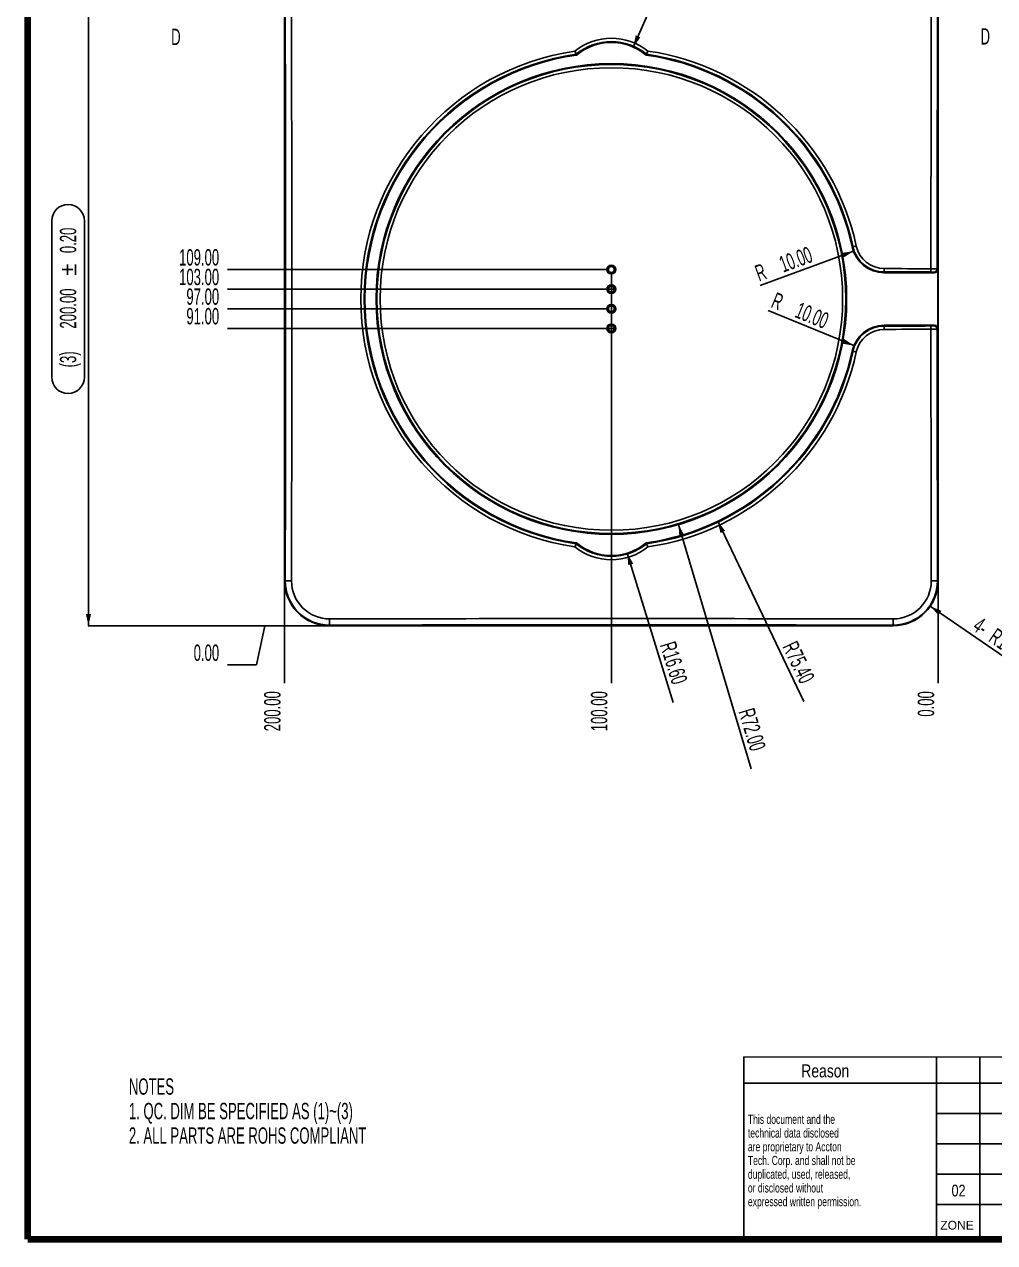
# Model space of a CAD drawing. Header units: millimetres. Extents: x -1 to 407, y -1 to 283.
# Drawn here: x -0.5 to 147.9, y -0.5 to 185.9 of the extents above; entities that cross this region are included whole.
import ezdxf
from ezdxf.enums import TextEntityAlignment as Align

# ---------------------------------------------------------------- set-up
doc = ezdxf.new("R2010")
doc.units = ezdxf.units.MM
doc.header["$LTSCALE"] = 23.1
doc.layers.get('0').update_dxf_attribs({"linetype": 'CONTINUOUS'})
doc.layers.add('_754668', color=7, linetype='CONTINUOUS')
doc.styles.get("Standard").update_dxf_attribs({"font": 'txt', "width": 0.6})
doc.styles.add('TEXTSTYLE_12', font='txt', dxfattribs={"width": 0.7})
doc.styles.add('TEXTSTYLE_13', font='gdt', dxfattribs={"width": 0.6})
doc.styles.add('TEXTSTYLE_2', font='txt', dxfattribs={"width": 0.8})
doc.styles.add('TEXTSTYLE_4', font='txt', dxfattribs={"width": 1.042937})
doc.dimstyles.new('DIMSTYLE_1', dxfattribs={"dimtxt": 2.5, "dimasz": 1.8, "dimexe": 0.05, "dimexo": 0.0625, "dimtad": 1, "dimlfac": 2, "dimzin": 0, "dimdsep": 46, "dimtxsty": 'Standard', "dimblk": '_FILLED', "dimblk1": '_FILLED', "dimblk2": '_FILLED', "dimcen": 0.09, "dimadec": 0, "dimazin": 0, "dimtol": 1, "dimtp": 0.2, "dimtm": 0.2, "dimtfac": 1, "dimtofl": 0, "dimtmove": 0, "dimatfit": 3, "dimldrblk": '_FILLED', "dimfxl": 1, "dimtolj": 1, "dimtzin": 0, "dimarcsym": 0})
doc.dimstyles.new('DIMSTYLE_2', dxfattribs={"dimtxt": 2.5, "dimasz": 1.8, "dimexe": 0.05, "dimexo": 0.0625, "dimtad": 0, "dimtih": 1, "dimtoh": 1, "dimlfac": 2, "dimzin": 0, "dimdsep": 46, "dimtxsty": 'Standard', "dimblk": '_FILLED', "dimblk1": '_FILLED', "dimblk2": '_FILLED', "dimcen": 0.09, "dimadec": 0, "dimazin": 0, "dimtp": 0.01, "dimtm": 0.01, "dimtfac": 1, "dimtofl": 0, "dimtmove": 0, "dimatfit": 3, "dimldrblk": '_FILLED', "dimfxl": 1, "dimtolj": 1, "dimtzin": 0, "dimarcsym": 0})
doc.dimstyles.new('DIMSTYLE_3', dxfattribs={"dimtxt": 2.5, "dimasz": 1.8, "dimexe": 0.05, "dimexo": 0.0625, "dimtad": 1, "dimlfac": 2, "dimzin": 0, "dimdsep": 46, "dimtxsty": 'Standard', "dimblk": '_FILLED', "dimblk1": '_FILLED', "dimblk2": '_FILLED', "dimcen": 0.09, "dimadec": 0, "dimazin": 0, "dimtp": 0.01, "dimtm": 0.01, "dimtfac": 1, "dimtofl": 0, "dimtmove": 0, "dimatfit": 3, "dimldrblk": '_FILLED', "dimfxl": 1, "dimtolj": 1, "dimtzin": 0, "dimarcsym": 0})

# ---------------------------------------------------------------- blocks, each defined once
blk = doc.blocks.new('_FILLED')
at = {"color": 0, "linetype": 'ByBlock'}
blk.add_solid([(0, 0), (-1, 0.22), (-1, -0.22)], dxfattribs=at)
blk = doc.blocks.new('*D2')
at = {"color": 2, "linetype": 'Continuous'}
for p, q in [((46.13, 193.85), (9.24, 193.85)), ((9.29, 193.85), (9.29, 143.85)), ((9.29, 93.85), (9.29, 143.85)), ((46.13, 93.85), (9.24, 93.85))]:
    blk.add_line(p, q, dxfattribs=at)
at = {"color": 2, "linetype": 'Continuous', "xscale": 1.8, "yscale": 1.8, "zscale": 1.8}
for p, rotation in [((9.29, 193.85), 90), ((9.29, 93.85), 270)]:
    blk.add_blockref('_FILLED', p, dxfattribs=dict(at, rotation=rotation))
at = {"color": 2, "linetype": 'Continuous', "width": 0.6}
for s, p in [('0.20', (7.42, 152.81)), ('200.00', (7.42, 142.39)), ('(3) ', (7.42, 134.89))]:
    blk.add_text(s, height=2.5, rotation=90, dxfattribs=at).set_placement(p, align=Align.CENTER)
at = {"color": 2, "linetype": 'Continuous', "style": 'TEXTSTYLE_13'}
blk.add_text('`', height=2.5, rotation=90, dxfattribs=at).set_placement((7.42, 148.35), align=Align.CENTER)
blk = doc.blocks.new('*D4')
at = {"color": 2, "linetype": 'Continuous'}
for p, q in [((36.25, 93.85), (35, 87.86)), ((46.13, 93.85), (36.25, 93.85)), ((35, 87.86), (30.54, 87.86))]:
    blk.add_line(p, q, dxfattribs=at)
at = {"color": 2, "linetype": 'Continuous', "width": 0.6}
blk.add_text('0.00', height=2.5, dxfattribs=at).set_placement((29.29, 88.48), align=Align.RIGHT)
blk = doc.blocks.new('*D5')
at = {"color": 2, "linetype": 'Continuous'}
blk.add_line((138.08, 96.84), (153.91, 85.96), dxfattribs=at)
at = {"color": 2, "linetype": 'Continuous', "xscale": 1.8, "yscale": 1.8, "zscale": 1.8, "rotation": 145.5040011884}
blk.add_blockref('_FILLED', (138.08, 96.84), dxfattribs=at)
at = {"color": 2, "linetype": 'Continuous', "width": 0.6}
for s, p in [('4-', (144.38, 93.27)), ('R', (146.85, 91.57)), ('13.80', (148.08, 90.72))]:
    blk.add_text(s, height=2.5, rotation=-34.496, dxfattribs=at).set_placement(p)
blk = doc.blocks.new('*D6')
at = {"color": 2, "linetype": 'Continuous'}
blk.add_line((105.56, 109.84), (118.74, 82.28), dxfattribs=at)
at = {"color": 2, "linetype": 'Continuous', "xscale": 1.8, "yscale": 1.8, "zscale": 1.8, "rotation": 115.5607302066}
blk.add_blockref('_FILLED', (105.56, 109.84), dxfattribs=at)
at = {"color": 2, "linetype": 'Continuous', "width": 0.6}
for s, p in [('R', (115.42, 90.67)), ('75.40', (116.07, 89.31))]:
    blk.add_text(s, height=2.5, rotation=-64.4393, dxfattribs=at).set_placement(p)
blk = doc.blocks.new('*D7')
at = {"color": 2, "linetype": 'Continuous'}
blk.add_line((99.56, 109.34), (110.69, 71.95), dxfattribs=at)
at = {"color": 2, "linetype": 'Continuous', "xscale": 1.8, "yscale": 1.8, "zscale": 1.8, "rotation": 106.574858705}
blk.add_blockref('_FILLED', (99.56, 109.34), dxfattribs=at)
at = {"color": 2, "linetype": 'Continuous', "width": 0.6}
for s, p in [('R', (108.73, 80.75)), ('72.00', (109.15, 79.31))]:
    blk.add_text(s, height=2.5, rotation=-73.4251, dxfattribs=at).set_placement(p)
blk = doc.blocks.new('*D8')
at = {"color": 2, "linetype": 'Continuous'}
blk.add_line((126.34, 151.15), (112.05, 145.91), dxfattribs=at)
at = {"color": 2, "linetype": 'Continuous', "xscale": 1.8, "yscale": 1.8, "zscale": 1.8, "rotation": 20.1537193646}
blk.add_blockref('_FILLED', (126.34, 151.15), dxfattribs=at)
at = {"color": 2, "linetype": 'Continuous', "width": 0.6}
for s, p in [('10.00', (120.29, 149.6)), ('R', (113.25, 147.01))]:
    blk.add_text(s, height=2.5, rotation=20.1537, dxfattribs=at).set_placement(p, align=Align.RIGHT)
blk = doc.blocks.new('*D9')
at = {"color": 2, "linetype": 'Continuous'}
blk.add_line((91.73, 104.96), (98.75, 82.14), dxfattribs=at)
at = {"color": 2, "linetype": 'Continuous', "xscale": 1.8, "yscale": 1.8, "zscale": 1.8, "rotation": 107.0858244183}
blk.add_blockref('_FILLED', (91.73, 104.96), dxfattribs=at)
at = {"color": 2, "linetype": 'Continuous', "width": 0.6}
for s, p in [('R', (96.7, 90.93)), ('16.60', (97.14, 89.49))]:
    blk.add_text(s, height=2.5, rotation=-72.9142, dxfattribs=at).set_placement(p)
blk = doc.blocks.new('*D10')
at = {"color": 2, "linetype": 'Continuous'}
blk.add_line((92.65, 182.39), (102.49, 204.64), dxfattribs=at)
at = {"color": 2, "linetype": 'Continuous', "xscale": 1.8, "yscale": 1.8, "zscale": 1.8, "rotation": 246.1434182144}
blk.add_blockref('_FILLED', (92.65, 182.39), dxfattribs=at)
at = {"color": 2, "linetype": 'Continuous', "width": 0.6}
for s, p in [('16.60', (98.89, 198.04)), ('R', (98.28, 196.67))]:
    blk.add_text(s, height=2.5, rotation=66.1434, dxfattribs=at).set_placement(p)
blk = doc.blocks.new('*D11')
at = {"color": 2, "linetype": 'Continuous'}
blk.add_line((126.4, 136.71), (113.29, 142.07), dxfattribs=at)
at = {"color": 2, "linetype": 'Continuous', "xscale": 1.8, "yscale": 1.8, "zscale": 1.8, "rotation": 337.7906534531}
blk.add_blockref('_FILLED', (126.4, 136.71), dxfattribs=at)
at = {"color": 2, "linetype": 'Continuous', "width": 0.6}
for s, p in [('R', (114.91, 142.08)), ('10.00', (121.85, 139.24))]:
    blk.add_text(s, height=2.5, rotation=-22.2093, dxfattribs=at).set_placement(p, align=Align.RIGHT)
blk = doc.blocks.new('*D12')
at = {"color": 2, "linetype": 'Continuous'}
blk.add_line((39.29, 100.69), (39.29, 85.1), dxfattribs=at)
at = {"color": 2, "linetype": 'Continuous', "width": 0.6}
blk.add_text('200.00', height=2.5, rotation=90, dxfattribs=at).set_placement((38.67, 83.85), align=Align.RIGHT)
blk = doc.blocks.new('*D13')
at = {"color": 2, "linetype": 'Continuous'}
blk.add_line((139.29, 100.69), (139.29, 85.1), dxfattribs=at)
at = {"color": 2, "linetype": 'Continuous', "width": 0.6}
blk.add_text('0.00', height=2.5, rotation=90, dxfattribs=at).set_placement((138.67, 83.85), align=Align.RIGHT)
blk = doc.blocks.new('*D108')
at = {"color": 2, "linetype": 'Continuous'}
blk.add_line((89.29, 147.61), (89.29, 85.1), dxfattribs=at)
at = {"color": 2, "linetype": 'Continuous', "width": 0.6}
blk.add_text('100.00', height=2.5, rotation=90, dxfattribs=at).set_placement((88.67, 83.85), align=Align.RIGHT)
blk = doc.blocks.new('*D109')
at = {"color": 2, "linetype": 'Continuous'}
blk.add_line((89.9, 139.35), (30.54, 139.35), dxfattribs=at)
at = {"color": 2, "linetype": 'Continuous', "width": 0.6}
blk.add_text('91.00', height=2.5, dxfattribs=at).set_placement((29.29, 139.97), align=Align.RIGHT)
blk = doc.blocks.new('*D110')
at = {"color": 2, "linetype": 'Continuous'}
blk.add_line((88.56, 142.35), (30.54, 142.35), dxfattribs=at)
at = {"color": 2, "linetype": 'Continuous', "width": 0.6}
blk.add_text('97.00', height=2.5, dxfattribs=at).set_placement((29.29, 142.97), align=Align.RIGHT)
blk = doc.blocks.new('*D111')
at = {"color": 2, "linetype": 'Continuous'}
blk.add_line((89.9, 145.35), (30.54, 145.35), dxfattribs=at)
at = {"color": 2, "linetype": 'Continuous', "width": 0.6}
blk.add_text('103.00', height=2.5, dxfattribs=at).set_placement((29.29, 145.97), align=Align.RIGHT)
blk = doc.blocks.new('*D112')
at = {"color": 2, "linetype": 'Continuous'}
blk.add_line((88.56, 148.35), (30.54, 148.35), dxfattribs=at)
at = {"color": 2, "linetype": 'Continuous', "width": 0.6}
blk.add_text('109.00', height=2.5, dxfattribs=at).set_placement((29.29, 148.97), align=Align.RIGHT)

msp = doc.modelspace()

# ---------------------------------------------------------------- linework, layer by layer
at = {"color": 2, "linetype": 'Continuous'}
for p, q in [((3.6686, 155.8063), (3.6686, 131.8896)), ((8.6686, 131.8896), (8.6686, 155.8063))]:
    msp.add_line(p, q, dxfattribs=at)
at = {"color": 7, "linetype": 'Continuous'}
for p, q in [((109.5174, 27.8823), (405.9954, 27.8944)), ((109.5631, 27.8944), (109.5631, 0)), ((139.0364, 0), (139.0364, 27.8876)), ((145.6763, 0), (145.6763, 27.8876)), ((109.5409, 23.8988), (260.3406, 23.9036)), ((139.0364, 19.2557), (196.5977, 19.2557)), ((139.0364, 14.6078), (206.5575, 14.6078)), ((139.0364, 9.9598), (196.5977, 9.9598)), ((139.0364, 5.3119), (206.5575, 5.3119))]:
    msp.add_line(p, q, dxfattribs=at)
at = {"color": 7, "linetype": 'Continuous', "const_width": 1.0331}
for points in [[(0, 281.9972), (0, 0)], [(0, 0), (405.9954, 0)]]:
    msp.add_lwpolyline(points, dxfattribs=at)
at = {"color": 7, "linetype": 'Continuous'}
for centre, radius in [((89.2936, 148.348), 0.625), ((89.2936, 148.348), 0.604), ((89.2936, 148.348), 0.454), ((89.2936, 145.348), 0.625), ((89.2936, 145.348), 0.604), ((89.2936, 145.348), 0.454), ((89.2936, 142.348), 0.625), ((89.2936, 142.348), 0.604), ((89.2936, 142.348), 0.454), ((89.2936, 139.348), 0.625), ((89.2936, 139.348), 0.604), ((89.2936, 139.348), 0.454)]:
    msp.add_circle(centre, radius, dxfattribs=at)
at = {"color": 2, "linetype": 'Continuous'}
for centre, start, end in [((6.1686, 155.8063), 0, 180), ((6.1686, 131.8896), 180, 360)]:
    msp.add_arc(centre, 2.5, start, end, dxfattribs=at)
at = {"layer": '_754668', "color": 7, "linetype": 'Continuous'}
for p, q in [((39.2936, 100.748), (39.2936, 186.948)), ((139.2936, 100.748), (139.2936, 186.948)), ((83.9236, 181.2901), (83.9764, 181.1711)), ((94.6636, 181.29), (94.6109, 181.1711)), ((76.3995, 179.2744), (76.3658, 179.3669)), ((101.5996, 179.5871), (101.5675, 179.494)), ((72.7239, 177.821), (72.767, 177.7325)), ((105.2263, 178.0158), (105.2679, 178.105)), ((67.6698, 174.73), (67.6133, 174.8106)), ((110.4302, 175.1843), (110.3752, 175.1027)), ((64.4956, 172.3748), (64.5602, 172.3005)), ((113.5267, 172.7278), (113.59, 172.8032)), ((60.4137, 168.0811), (60.3383, 168.1443)), ((117.8204, 168.646), (117.7462, 168.5814)), ((57.9573, 164.9846), (58.0389, 164.9295)), ((120.1756, 165.4718), (120.2563, 165.5282)), ((123.2666, 160.4177), (123.1782, 160.3746)), ((55.1258, 159.7807), (55.0366, 159.8223)), ((124.72, 156.7421), (124.8125, 156.7758)), ((53.5545, 156.1539), (53.6476, 156.1219)), ((126.7673, 151.9514), (126.1419, 151.8162)), ((52.1664, 150.3945), (52.0694, 150.4116)), ((131.029, 147.873), (131.029, 147.9919)), ((131.029, 147.873), (138.7314, 147.873)), ((138.7314, 147.873), (138.6508, 147.9536)), ((139.1501, 148.4529), (139.2307, 148.3723)), ((139.2307, 148.3723), (139.2307, 139.3236)), ((51.5873, 146.4846), (51.6855, 146.4778)), ((51.7371, 140.5622), (51.639, 140.5536)), ((138.7314, 139.823), (131.029, 139.823)), ((131.029, 139.704), (131.029, 139.823)), ((138.6508, 139.7424), (138.7314, 139.823)), ((139.2307, 139.3236), (139.1501, 139.243)), ((52.1897, 136.6357), (52.2863, 136.6545)), ((126.1419, 135.8798), (126.7673, 135.7445)), ((53.8672, 130.9538), (53.7747, 130.9201)), ((125.0327, 131.542), (124.9397, 131.574)), ((55.3206, 127.2782), (55.4091, 127.3214)), ((123.4614, 127.9153), (123.5506, 127.8737)), ((58.4116, 122.2241), (58.331, 122.1677)), ((120.6299, 122.7114), (120.5483, 122.7664)), ((118.1735, 119.6149), (118.2489, 119.5516)), ((60.7668, 119.05), (60.8411, 119.1145)), ((65.0605, 114.9681), (64.9973, 114.8927)), ((114.0916, 115.3211), (114.027, 115.3954)), ((68.157, 112.5117), (68.212, 112.5932)), ((110.9174, 112.9659), (110.9739, 112.8853)), ((73.3609, 109.6802), (73.3193, 109.591)), ((76.9877, 108.1089), (77.0197, 108.2019)), ((102.1878, 108.4215), (102.2214, 108.3291)), ((105.8634, 109.875), (105.8202, 109.9634)), ((83.9236, 106.4059), (83.9764, 106.5248)), ((94.6637, 106.4058), (94.6109, 106.5248)), ((39.3985, 100.748), (39.2936, 100.748)), ((139.2936, 100.748), (139.1888, 100.748)), ((46.1936, 93.848), (46.1936, 93.9528)), ((46.1936, 93.848), (132.3936, 93.848)), ((132.3936, 93.9528), (132.3936, 93.848))]:
    msp.add_line(p, q, dxfattribs=at)
for centre, radius in [((89.2936, 143.848), 36), ((89.2936, 143.848), 35.8703), ((89.2936, 143.848), 35.3851), ((89.2936, 148.348), 0.6725), ((89.2936, 145.348), 0.6723), ((89.2936, 142.3479), 0.6723), ((89.2936, 139.3479), 0.6725)]:
    msp.add_circle(centre, radius, dxfattribs=at)
for centre, radius, start, end in [((89.2936, 174.7987), 8.9371, 51.361331, 128.63874), ((89.2936, 174.7864), 8.4342, 50.454011, 129.545974), ((89.2936, 174.798), 8.3, 50.161073, 129.838927), ((89.2936, 143.848), 38.3398, 98.369185, 261.631338), ((89.2936, 143.848), 37.8252, 98.16179, 261.83821), ((89.2936, 143.848), 37.7, 98.108083, 261.891917), ((89.2936, 143.848), 37.7, 12.201965, 81.891917), ((89.2936, 143.848), 37.8252, 12.201965, 81.83821), ((89.2936, 143.848), 38.3398, 12.19991, 81.630812), ((89.2936, 143.848), 37.7984, 110, 116), ((89.2936, 143.848), 37.7984, 65, 71), ((89.2936, 143.848), 37.7984, 125, 131), ((89.2936, 143.848), 37.7984, 50, 56), ((89.2936, 143.848), 37.7984, 140, 146), ((89.2936, 143.848), 37.7984, 35, 41), ((89.2936, 143.848), 37.7984, 20, 26), ((89.2936, 143.848), 37.7984, 155, 161), ((131.029, 152.873), 5, 192.201965, 270), ((131.0366, 152.8746), 4.8827, 192.201999, 269.909969), ((131.0533, 152.8782), 4.385, 192.219962, 270.079442), ((89.2936, 143.848), 37.7984, 170, 176), ((138.6492, 148.4545), 0.501, 270.18918, 359.81082), ((89.2936, 143.848), 37.7984, 185, 191), ((131.029, 134.823), 5, 89.999396, 167.798035), ((131.0366, 134.8213), 4.8827, 90.090031, 167.798001), ((131.0533, 134.8177), 4.385, 89.920573, 167.782733), ((138.6492, 139.2414), 0.501, 0.18918, 89.81082), ((89.2936, 143.848), 37.7, 278.108083, 347.798035), ((89.2936, 143.848), 37.8252, 278.16179, 347.798035), ((89.2936, 143.848), 38.3398, 278.368696, 347.79978), ((89.2936, 143.848), 37.7984, 200, 206), ((89.2936, 143.848), 37.7984, 335, 341), ((89.2936, 143.848), 37.7984, 215, 221), ((89.2936, 143.848), 37.7984, 320, 326), ((89.2936, 143.848), 37.7984, 230, 236), ((89.2936, 143.848), 37.7984, 305, 311), ((89.2936, 143.848), 37.7984, 245, 251), ((89.2936, 143.848), 37.7984, 290, 296), ((89.2936, 112.9096), 8.4342, 230.454011, 309.545974), ((89.2936, 112.898), 8.3, 230.161073, 309.838927), ((89.2936, 112.8972), 8.9371, 231.3638, 308.636439), ((46.1936, 100.748), 6.9, 180, 270), ((46.1831, 100.7375), 6.7847, 179.911265, 270.088735), ((46.1486, 100.7029), 5.7907, 179.890823, 270.109126), ((132.3936, 100.748), 6.9, 270, 360), ((132.4041, 100.7375), 6.7847, 269.911265, 0.088735), ((132.4386, 100.7029), 5.7907, 269.891006, 0.109268)]:
    msp.add_arc(centre, radius, start, end, dxfattribs=at)
for centre, major_axis, start_param, end_param in [((138.73, 148.3736), (0.3545, -0.3545), -0.78402864, 0.78402864), ((138.73, 139.3223), (-0.3545, -0.3545), 2.35756402, 3.92562129)]:
    msp.add_ellipse(centre, major_axis=major_axis, ratio=0.99726469, start_param=start_param, end_param=end_param, dxfattribs=at)
for points, knots in [([(39.4375, 143.848), (39.4375, 147.4403), (39.4343, 161.807), (39.418, 176.1736), (39.3985, 186.948)], [0, 0, 0, 0, 0.25004668, 1, 1, 1, 1]), ([(40.3579, 186.9818), (40.3645, 183.3882), (40.3873, 169.0103), (40.3971, 154.6324), (40.3971, 143.848)], [0, 0, 0, 0, 0.24993435, 1, 1, 1, 1]), ([(138.1906, 148.4865), (138.1913, 151.6951), (138.1963, 164.5269), (138.2118, 177.3587), (138.2293, 186.9819)], [0, 0, 0, 0, 0.25004796, 1, 1, 1, 1]), ([(139.1888, 186.948), (139.183, 183.7408), (139.1623, 170.9092), (139.152, 158.0775), (139.1501, 148.4529)], [0, 0, 0, 0, 0.24993691, 1, 1, 1, 1]), ([(83.7132, 181.7795), (83.759, 181.6674), (83.8347, 181.5066), (83.9009, 181.3417), (83.9237, 181.29)], [0, 0, 0, 0, 0.68178823, 1, 1, 1, 1]), ([(94.8741, 181.7795), (94.8283, 181.6674), (94.7525, 181.5066), (94.6864, 181.3417), (94.6635, 181.29)], [0, 0, 0, 0, 0.68179465, 1, 1, 1, 1]), ([(131.029, 147.9919), (131.0313, 147.9956), (131.0322, 148.0106), (131.036, 148.0402), (131.0381, 148.0884), (131.0421, 148.1813), (131.0446, 148.3183), (131.0456, 148.4334), (131.0457, 148.4931)], [0, 0, 0, 0, 0.02575311, 0.08564239, 0.18207679, 0.31173169, 0.64295101, 1, 1, 1, 1]), ([(138.1906, 148.4795), (138.1905, 148.4198), (138.1894, 148.3047), (138.1864, 148.1677), (138.1818, 148.0748), (138.1792, 148.0265), (138.175, 147.9971), (138.1737, 147.9818), (138.1711, 147.9784)], [0, 0, 0, 0, 0.35687582, 0.68796055, 0.81785444, 0.91403902, 0.97410202, 1, 1, 1, 1]), ([(138.6508, 147.9536), (138.6475, 147.9569), (138.6315, 147.9591), (138.6028, 147.9642), (138.5573, 147.9676), (138.4719, 147.973), (138.3414, 147.9769), (138.2309, 147.9782), (138.1711, 147.9784)], [0, 0, 0, 0, 0.02961354, 0.09236299, 0.18745418, 0.31073395, 0.62739208, 1, 1, 1, 1]), ([(138.1906, 148.4795), (138.3102, 148.4794), (138.4836, 148.4784), (138.7047, 148.475), (138.8458, 148.4719), (138.9632, 148.4677), (139.0536, 148.4646), (139.1118, 148.4582), (139.1421, 148.4572), (139.1501, 148.4529)], [0, 0, 0, 0, 0.37345375, 0.54160699, 0.69071788, 0.81412125, 0.90915195, 0.97154172, 1, 1, 1, 1]), ([(39.3985, 100.748), (39.405, 104.3387), (39.4278, 118.7053), (39.4375, 133.072), (39.4375, 143.848)], [0, 0, 0, 0, 0.24993435, 1, 1, 1, 1]), ([(40.3971, 143.848), (40.3971, 140.2528), (40.3938, 125.8748), (40.3775, 111.4968), (40.3579, 100.714)], [0, 0, 0, 0, 0.25004668, 1, 1, 1, 1]), ([(131.0457, 139.2028), (131.0456, 139.2625), (131.0446, 139.3776), (131.0421, 139.5146), (131.0381, 139.6075), (131.036, 139.6557), (131.0322, 139.6853), (131.0313, 139.7003), (131.029, 139.704)], [0, 0, 0, 0, 0.35704902, 0.68826833, 0.81792324, 0.9143576, 0.9742469, 1, 1, 1, 1]), ([(138.1711, 139.7176), (138.2309, 139.7177), (138.3415, 139.719), (138.4722, 139.723), (138.5575, 139.7284), (138.603, 139.7318), (138.6315, 139.7368), (138.6475, 139.739), (138.6508, 139.7424)], [0, 0, 0, 0, 0.37313721, 0.68960972, 0.81348869, 0.90788919, 0.97066086, 1, 1, 1, 1]), ([(138.1711, 139.7176), (138.1737, 139.7141), (138.175, 139.6988), (138.1792, 139.6694), (138.1818, 139.6211), (138.1864, 139.5282), (138.1894, 139.3912), (138.1905, 139.2761), (138.1906, 139.2164)], [0, 0, 0, 0, 0.02589798, 0.08596098, 0.18214556, 0.31203945, 0.64312418, 1, 1, 1, 1]), ([(139.1501, 139.243), (139.1422, 139.2388), (139.1119, 139.2377), (139.054, 139.2313), (138.9636, 139.2282), (138.8466, 139.224), (138.7054, 139.221), (138.4842, 139.2175), (138.3103, 139.2165), (138.1906, 139.2164)], [0, 0, 0, 0, 0.02819716, 0.09061259, 0.18495454, 0.30895628, 0.45704597, 0.62602579, 1, 1, 1, 1]), ([(138.2293, 100.714), (138.2235, 103.9211), (138.2028, 116.7529), (138.1925, 129.5847), (138.1906, 139.2094)], [0, 0, 0, 0, 0.24993693, 1, 1, 1, 1]), ([(139.1501, 139.243), (139.1508, 136.0345), (139.1558, 123.2028), (139.1713, 110.3711), (139.1888, 100.748)], [0, 0, 0, 0, 0.25004796, 1, 1, 1, 1]), ([(83.7132, 105.9164), (83.759, 106.0285), (83.8347, 106.1893), (83.9009, 106.3542), (83.9237, 106.4059)], [0, 0, 0, 0, 0.68179465, 1, 1, 1, 1]), ([(94.8741, 105.9164), (94.8283, 106.0285), (94.7525, 106.1893), (94.6864, 106.3542), (94.6635, 106.4059)], [0, 0, 0, 0, 0.68178823, 1, 1, 1, 1]), ([(40.3579, 100.7135), (40.2424, 100.7138), (40.0712, 100.7153), (39.8502, 100.7198), (39.7033, 100.7239), (39.582, 100.7294), (39.4905, 100.7338), (39.4342, 100.7413), (39.4054, 100.7434), (39.3985, 100.748)], [0, 0, 0, 0, 0.36057839, 0.53439681, 0.69035191, 0.81885562, 0.91446333, 0.9740885, 1, 1, 1, 1]), ([(139.1888, 100.748), (139.1819, 100.7434), (139.1531, 100.7413), (139.0967, 100.7338), (139.0052, 100.7294), (138.8839, 100.7239), (138.737, 100.7198), (138.516, 100.7153), (138.3448, 100.7138), (138.2293, 100.7135)], [0, 0, 0, 0, 0.0259115, 0.08553667, 0.18114438, 0.30964809, 0.46560319, 0.63942162, 1, 1, 1, 1]), ([(46.1936, 93.9528), (46.189, 93.9597), (46.1869, 93.9885), (46.1794, 94.0449), (46.1751, 94.1364), (46.1695, 94.2577), (46.1655, 94.4045), (46.161, 94.6256), (46.1595, 94.7968), (46.1591, 94.9123)], [0, 0, 0, 0, 0.0259115, 0.08553667, 0.18114438, 0.30964809, 0.46560319, 0.63942161, 1, 1, 1, 1]), ([(46.1596, 94.9123), (49.7532, 94.9188), (64.1312, 94.9416), (78.5092, 94.9514), (89.2936, 94.9514)], [0, 0, 0, 0, 0.24993435, 1, 1, 1, 1]), ([(89.2936, 93.9919), (85.7013, 93.9919), (71.3346, 93.9886), (56.9679, 93.9723), (46.1936, 93.9528)], [0, 0, 0, 0, 0.25004668, 1, 1, 1, 1]), ([(89.2936, 94.9514), (92.8888, 94.9514), (107.2668, 94.9481), (121.6448, 94.9318), (132.4276, 94.9123)], [0, 0, 0, 0, 0.25004668, 1, 1, 1, 1]), ([(132.3936, 93.9528), (128.8029, 93.9593), (114.4362, 93.9821), (100.0696, 93.9919), (89.2936, 93.9919)], [0, 0, 0, 0, 0.24993435, 1, 1, 1, 1]), ([(132.4281, 94.9123), (132.4278, 94.7968), (132.4263, 94.6256), (132.4218, 94.4045), (132.4177, 94.2577), (132.4122, 94.1364), (132.4078, 94.0449), (132.4003, 93.9885), (132.3982, 93.9597), (132.3936, 93.9528)], [0, 0, 0, 0, 0.36057838, 0.53439681, 0.69035191, 0.81885562, 0.91446333, 0.9740885, 1, 1, 1, 1])]:
    msp.add_open_spline(points, degree=3, knots=knots, dxfattribs=at)
for points in [[(138.1711, 147.9784), (135.7904, 147.9832), (133.4097, 147.9878), (131.029, 147.9919)], [(138.1906, 148.4795), (135.809, 148.4844), (133.4273, 148.4889), (131.0457, 148.4931)], [(131.029, 139.704), (133.4097, 139.7081), (135.7904, 139.7127), (138.1711, 139.7176)], [(131.0457, 139.2028), (133.4273, 139.207), (135.809, 139.2115), (138.1906, 139.2164)]]:
    msp.add_open_spline(points, degree=3, dxfattribs=at)

# ---------------------------------------------------------------- texts
at = {"color": 7, "linetype": 'Continuous', "width": 0.6}
for p in [(21.9453, 182.6998), (145.7792, 182.7764)]:
    msp.add_text('D', height=2.5, dxfattribs=at).set_placement(p)
at = {"color": 7, "linetype": 'Continuous'}
for s, height, style, width, p in [('Reason', 1.99197, 'TEXTSTYLE_2', 0.8, (118.348, 24.765)), ('This document and the ', 1.4, 'TEXTSTYLE_12', 0.7, (110.1844, 17.6537)), ('technical data disclosed ', 1.4, 'TEXTSTYLE_12', 0.7, (110.1844, 15.5537)), ('are proprietary to Accton ', 1.4, 'TEXTSTYLE_12', 0.7, (110.1844, 13.4537)), ('Tech. Corp. and shall not be ', 1.4, 'TEXTSTYLE_12', 0.7, (110.1844, 11.3537)), ('duplicated, used, released,', 1.4, 'TEXTSTYLE_12', 0.7, (110.1844, 9.2537)), ('or disclosed without ', 1.4, 'TEXTSTYLE_12', 0.7, (110.1844, 7.1537)), ('expressed written permission.', 1.4, 'TEXTSTYLE_12', 0.7, (110.1844, 5.0537)), ('ZONE', 1.32798, 'TEXTSTYLE_4', 1.042937, (139.6147, 1.4879))]:
    msp.add_text(s, height=height, dxfattribs=dict(at, style=style, width=width)).set_placement(p)
at = {"color": 2, "linetype": 'Continuous', "width": 0.6}
for s, p in [('NOTES', (15.4741, 22.1184)), ('1. QC. DIM BE SPECIFIED AS (1)~(3)', (15.4741, 18.3684)), ('2. ALL PARTS ARE ROHS COMPLIANT', (15.4741, 14.6184))]:
    msp.add_text(s, height=2.5, dxfattribs=at).set_placement(p)
at = {"color": 2, "linetype": 'Continuous', "style": 'TEXTSTYLE_2', "width": 0.8}
msp.add_text('02', height=1.8, dxfattribs=at).set_placement((142.4101, 6.5497), align=Align.CENTER)

# ---------------------------------------------------------------- dimensions: what is measured, and where the dimension line sits
at = {"color": 2, "linetype": 'Continuous'}
for center, mpoint, text, picture, middle in [((89.2936, 174.798), (92.6505, 182.3888), 'R<>', '*D10', (98.9575, 201.2863)), ((131.029, 152.873), (126.3351, 151.1503), 'R<>', '*D8', (115.6332, 149.2198)), ((89.2936, 143.848), (105.5599, 109.8377), 'R<>', '*D6', (118.4912, 87.1463)), ((89.2936, 143.848), (99.5633, 109.3438), 'R<>', '*D7', (111.2073, 76.7949)), ((131.029, 134.823), (126.3999, 136.7129), 'R<>', '*D11', (118.1609, 142.102)), ((89.2936, 112.898), (91.7322, 104.9643), 'R<>', '*D9', (99.2179, 86.992)), ((132.3936, 100.748), (138.0804, 96.8402), '4-R<>', '*D5', (150.028, 90.905))]:
    dim = msp.add_radius_dim(center=center, mpoint=mpoint, text=text, dimstyle='DIMSTYLE_3', override={"dimpost": '<>'}, dxfattribs=at)
    dim.commit()
    dim.dimension.update_dxf_attribs({"geometry": picture, "text_midpoint": middle, "dimtype": 164})
dim = msp.add_linear_dim(base=(9.2936, 93.848), p1=(46.1936, 193.848), p2=(46.1936, 93.848), angle=270, text='(3) <>', dimstyle='DIMSTYLE_1', dxfattribs=at)
dim.commit()
dim.dimension.update_dxf_attribs({"geometry": '*D2', "text_midpoint": (9.2936, 143.848), "dimtype": 160})
for feature_location, offset, dtype, origin, picture, middle in [((88.5586, 148.348), (-58.015, 0), 0, (88.6211, 93.848), '*D112', (24.7936, 150.223)), ((89.9035, 145.348), (-59.3598, 0), 0, (89.966, 93.848), '*D111', (24.7936, 147.223)), ((89.2936, 147.613), (0, -62.5151), 1, (139.2936, 147.6755), '*D108', (87.4186, 79.348)), ((88.5588, 142.348), (-58.0152, 0), 0, (88.6213, 93.848), '*D110', (25.5436, 144.223)), ((89.9036, 139.348), (-59.36, 0), 0, (89.9661, 93.848), '*D109', (25.5436, 141.223)), ((39.2936, 100.6855), (0, -15.5875), 1, (139.2936, 100.748), '*D12', (37.4186, 79.348)), ((139.2936163011, 100.6854585461), (0, -15.5875), 1, (139.2936163011, 100.7479585461), '*D13', (137.4186163011, 80.8479585461)), ((46.1311163011, 93.8479585461), (-15.5875, -5.9886347725), 0, (46.1936163011, 93.8479585461), '*D4', (26.2936163011, 89.7343237736))]:
    dim = msp.add_ordinate_dim(feature_location=feature_location, offset=offset, dtype=dtype, origin=origin, dimstyle='DIMSTYLE_2', override={"dimtad": 1, "dimtih": 0, "dimtoh": 0}, dxfattribs=at)
    dim.commit()
    dim.dimension.update_dxf_attribs({"geometry": picture, "text_midpoint": middle})

doc.saveas('drawing.dxf')
